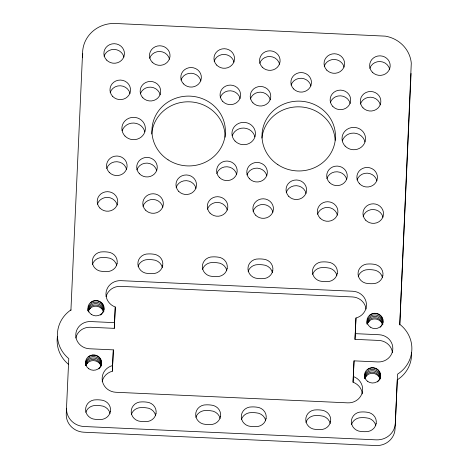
<?xml version="1.0" encoding="UTF-8"?>
<svg xmlns="http://www.w3.org/2000/svg" width="469" height="469" viewBox="0 0 469 469"><rect width="100%" height="100%" fill="white"/><g stroke="black" fill="none" stroke-linecap="round" stroke-linejoin="round"><path stroke-width="0.7" d="M70.913 310.46L82.614 52.036A31.587 30.022 2.9 0 1 115.521 23.485L385.366 36.148A31.499 29.94 2.9 0 1 411.29 63.133L399.811 324.36A32.689 31.071 2.9 0 1 397.56 374.168L395.344 423.249A18.367 17.459 2.9 0 1 376.214 439.852L84.092 426.509A18.367 17.459 2.9 0 1 66.534 408.235M102.183 381.379A14.328 13.619 2.9 0 1 112.337 371.225L113.334 349.862L89.485 348.772A14.328 13.619 2.9 0 1 75.79 334.514A14.328 13.619 2.9 0 1 90.71 321.564L114.565 322.654L115.268 306.996A14.328 13.619 2.9 0 1 106.24 291.483A14.328 13.619 2.9 0 1 120.891 280.655L352.752 291.243A14.328 13.619 2.9 0 1 366.365 303.367A14.328 13.619 2.9 0 1 355.977 317.988L354.98 339.351L378.829 340.435A14.328 13.619 2.9 0 1 392.447 352.559M75.773 338.09A14.328 13.619 2.9 0 1 90.423 327.262L114.272 328.353L115.268 306.996M112.337 371.225L113.334 349.862M362.314 393.896A14.328 13.619 2.9 0 0 353.046 382.217L354.042 360.854L377.891 361.945A14.328 13.619 2.9 0 0 392.817 348.995A14.328 13.619 2.9 0 0 379.116 334.737L355.268 333.652L354.98 339.351M353.046 382.217L354.042 360.854M355.268 333.652L355.977 317.988M395.572 417.533L395.056 428.947A18.367 17.459 2.9 0 1 375.921 445.55L83.804 432.207A18.367 17.459 2.9 0 1 66.246 413.934L68.773 358.615A32.689 31.071 2.9 0 1 70.971 309.874M395.607 416.812L397.272 379.867A32.689 31.071 2.9 0 0 411.548 352.67M399.752 324.935L411.061 73.451M114.272 328.353L114.565 322.654M360.479 103.983A10.283 9.779 2.9 0 1 370.727 97.2A10.283 9.779 2.9 0 1 380.324 104.892M357.05 179.944A10.283 9.779 2.9 0 1 367.303 173.161A10.283 9.779 2.9 0 1 376.9 180.852M342.282 140.852A11.754 11.174 2.9 0 1 353.995 133.096A11.754 11.174 2.9 0 1 364.964 141.884M324.226 66.246A10.283 9.779 2.9 0 1 334.473 59.463A10.283 9.779 2.9 0 1 344.07 67.155M317.542 214.222A10.283 9.779 2.9 0 1 327.796 207.439A10.283 9.779 2.9 0 1 337.393 215.13M286.219 192.478A10.283 9.779 2.9 0 1 296.467 185.689A10.283 9.779 2.9 0 1 306.064 193.38M326.881 178.572A10.283 9.779 2.9 0 1 337.135 171.783A10.283 9.779 2.9 0 1 346.732 179.475M330.311 102.605A10.283 9.779 2.9 0 1 340.564 95.823A10.283 9.779 2.9 0 1 350.161 103.514M291.067 85.053A10.283 9.779 2.9 0 1 301.315 78.264A10.283 9.779 2.9 0 1 310.912 85.956M250.399 98.959A10.283 9.779 2.9 0 1 260.653 92.17A10.283 9.779 2.9 0 1 270.25 99.862M246.97 174.919A10.283 9.779 2.9 0 1 257.223 168.137A10.283 9.779 2.9 0 1 266.82 175.828M232.202 135.822A11.754 11.174 2.9 0 1 243.915 128.072A11.754 11.174 2.9 0 1 254.884 136.86M363.141 216.309A10.283 9.779 2.9 0 1 373.388 209.52A10.283 9.779 2.9 0 1 382.985 217.211M369.818 68.333A10.283 9.779 2.9 0 1 380.072 61.545A10.283 9.779 2.9 0 1 389.669 69.236M214.145 61.222A10.283 9.779 2.9 0 1 224.393 54.433A10.283 9.779 2.9 0 1 233.99 62.125M207.462 209.197A10.283 9.779 2.9 0 1 217.716 202.409A10.283 9.779 2.9 0 1 227.313 210.1M176.139 187.448A10.283 9.779 2.9 0 1 186.386 180.665A10.283 9.779 2.9 0 1 195.989 188.356M216.807 173.542A10.283 9.779 2.9 0 1 227.055 166.759A10.283 9.779 2.9 0 1 236.652 174.45M220.237 97.581A10.283 9.779 2.9 0 1 230.484 90.798A10.283 9.779 2.9 0 1 240.081 98.49M180.987 80.023A10.283 9.779 2.9 0 1 191.241 73.24A10.283 9.779 2.9 0 1 200.838 80.932M140.542 93.331A10.283 9.779 2.9 0 1 150.907 87.164A10.283 9.779 2.9 0 1 160.169 94.838M136.889 169.889A10.283 9.779 2.9 0 1 147.143 163.106A10.283 9.779 2.9 0 1 156.74 170.798M122.122 130.798A11.754 11.174 2.9 0 1 133.835 123.042A11.754 11.174 2.9 0 1 144.804 131.83M253.061 211.279A10.283 9.779 2.9 0 1 263.314 204.496A10.283 9.779 2.9 0 1 272.911 212.187M259.738 63.303A10.283 9.779 2.9 0 1 269.992 56.52A10.283 9.779 2.9 0 1 279.588 64.212M104.065 56.192A10.283 9.779 2.9 0 1 114.319 49.409A10.283 9.779 2.9 0 1 123.916 57.101M97.388 204.167A10.283 9.779 2.9 0 1 107.636 197.385A10.283 9.779 2.9 0 1 117.232 205.076M106.727 168.512A10.283 9.779 2.9 0 1 116.974 161.729A10.283 9.779 2.9 0 1 126.571 169.42M110.156 92.551A10.283 9.779 2.9 0 1 120.404 85.768A10.283 9.779 2.9 0 1 130.001 93.46M142.981 206.254A10.283 9.779 2.9 0 1 153.234 199.466A10.283 9.779 2.9 0 1 162.831 207.157M149.664 58.279A10.283 9.779 2.9 0 1 159.911 51.49A10.283 9.779 2.9 0 1 169.508 59.182M106.1 296.56A14.328 13.619 2.9 0 1 120.603 286.354L352.465 296.941A14.328 13.619 2.9 0 1 366.078 309.065M375.792 425.535A10.283 9.779 2.9 0 0 366.189 417.844A27.114 25.772 2.9 0 0 359.113 417.856A10.283 9.779 2.9 0 0 351.539 424.427M330.194 423.454A10.283 9.779 2.9 0 0 320.597 415.763A27.114 25.772 2.9 0 0 313.521 415.774A10.283 9.779 2.9 0 0 305.94 422.346M265.712 420.511A10.283 9.779 2.9 0 0 256.115 412.82A27.114 25.772 2.9 0 0 249.039 412.826A10.283 9.779 2.9 0 0 241.459 419.403M220.113 418.424A10.283 9.779 2.9 0 0 210.517 410.733A27.114 25.772 2.9 0 0 203.44 410.744A10.283 9.779 2.9 0 0 195.866 417.316M155.632 415.481A10.283 9.779 2.9 0 0 146.035 407.79A27.114 25.772 2.9 0 0 138.959 407.801A10.283 9.779 2.9 0 0 131.379 414.373M110.033 413.4A10.283 9.779 2.9 0 0 100.436 405.708A27.114 25.772 2.9 0 0 93.36 405.714A10.283 9.779 2.9 0 0 85.786 412.292M382.47 277.56A10.283 9.779 2.9 0 0 372.873 269.868A27.114 25.772 2.9 0 0 365.797 269.88A10.283 9.779 2.9 0 0 358.216 276.452M336.871 275.479A10.283 9.779 2.9 0 0 327.274 267.787A27.114 25.772 2.9 0 0 320.198 267.799A10.283 9.779 2.9 0 0 312.624 274.371M272.389 272.536A10.283 9.779 2.9 0 0 262.792 264.844A27.114 25.772 2.9 0 0 255.716 264.85A10.283 9.779 2.9 0 0 248.142 271.428M226.797 270.449A10.283 9.779 2.9 0 0 217.2 262.757A27.114 25.772 2.9 0 0 210.118 262.769A10.283 9.779 2.9 0 0 202.544 269.341M162.309 267.506A10.283 9.779 2.9 0 0 152.712 259.814A27.114 25.772 2.9 0 0 145.636 259.826A10.283 9.779 2.9 0 0 138.062 266.398M116.717 265.425A10.283 9.779 2.9 0 0 107.12 257.733A27.114 25.772 2.9 0 0 100.044 257.739A10.283 9.779 2.9 0 0 92.463 264.317M68.486 364.313A32.689 31.071 2.9 0 1 57.411 336.584M82.321 57.734A31.587 30.022 2.9 0 1 82.773 53.829M151.739 134.028A36.729 34.911 2.9 0 1 189.863 101.837A36.729 34.911 2.9 0 1 225.097 137.218M261.913 138.05A36.729 34.911 2.9 0 1 299.468 106.844A36.729 34.911 2.9 0 1 335.142 140.331M364.724 378.301A8.079 7.68 2.9 0 1 372.65 373.359A8.079 7.68 2.9 0 1 380.078 379.022M367.174 323.897A8.079 7.68 2.9 0 1 375.094 318.949A8.079 7.68 2.9 0 1 382.534 324.601M85.71 365.568A8.079 7.68 2.9 0 1 93.624 360.614A8.079 7.68 2.9 0 1 101.064 366.266M88.354 310.713A8.079 7.68 2.9 0 1 96.333 306.222A8.079 7.68 2.9 0 1 103.52 311.856M353.333 376.519A14.328 13.619 2.9 0 1 362.367 392.025A14.328 13.619 2.9 0 1 347.711 402.853L115.855 392.266A14.328 13.619 2.9 0 1 102.236 380.148A14.328 13.619 2.9 0 1 112.63 365.527M103.596 311.68A7.991 7.768 28.6 0 0 90.458 306.89A7.991 7.264 -11.3 0 0 88.043 310.877M90.675 302.616A7.991 7.768 28.6 0 1 102.623 312.999M102.025 313.767A7.991 7.768 28.6 0 1 101.333 314.453M103.69 311.756A7.991 7.768 28.6 0 0 90.605 304.041A7.991 7.264 -11.3 0 0 88.143 310.754M103.784 311.727A7.991 7.768 28.6 0 0 90.535 305.466A7.991 7.264 -11.3 0 0 87.949 310.818M100.952 314.763A7.991 7.264 -11.3 0 1 100.554 315.051M88.535 312.061A7.991 7.264 -11.3 0 1 88.377 311.633M88.407 310.976A7.991 7.264 -11.3 0 1 90.388 308.309M101.04 365.609A7.991 7.768 28.6 0 0 88.002 361.3A7.991 7.264 -11.3 0 0 85.587 365.287M88.219 357.026A7.991 7.768 28.6 0 1 99.879 367.807M99.569 368.183A7.991 7.768 28.6 0 1 98.877 368.869M85.786 365.609A7.991 7.264 -11.3 0 1 85.616 364.712M85.95 365.386A7.991 7.264 -11.3 0 1 87.932 362.725M380.154 378.835A7.991 7.768 28.6 0 0 367.016 374.039A7.991 7.264 -11.3 0 0 364.712 377.58M367.233 369.771A7.991 7.768 28.6 0 1 378.893 380.547M378.249 381.274A7.991 7.768 28.6 0 1 377.891 381.608A7.991 7.264 -11.3 0 1 377.51 381.918M364.8 378.354A7.991 7.264 -11.3 0 1 364.63 377.457M364.964 378.131A7.991 7.264 -11.3 0 1 366.946 375.464M382.61 324.425A7.991 7.768 28.6 0 0 369.472 319.629A7.991 7.264 -11.3 0 0 366.969 324.073M369.689 315.361A7.991 7.768 28.6 0 1 381.35 326.137M380.705 326.864A7.991 7.768 28.6 0 1 380.347 327.198M382.698 324.501A7.991 7.768 28.6 0 0 369.619 316.78A7.991 7.264 -11.3 0 0 367.256 323.944M382.798 324.466A7.991 7.768 28.6 0 0 369.549 318.205A7.991 7.264 -11.3 0 0 366.987 323.106M367.42 323.721A7.991 7.264 -11.3 0 1 369.402 321.054M363 107.841A10.283 9.779 2.9 0 0 380.388 104.247A10.283 9.779 2.9 0 0 368.347 91.713A10.283 9.779 2.9 0 0 363 107.841M359.571 183.801A10.283 9.779 2.9 0 0 376.959 180.207A10.283 9.779 2.9 0 0 364.917 167.673A10.283 9.779 2.9 0 0 359.571 183.801M345.12 146.07A11.754 11.174 2.9 0 0 364.993 141.966A11.754 11.174 2.9 0 0 351.228 127.638A11.754 11.174 2.9 0 0 345.12 146.07M326.746 70.104A10.283 9.779 2.9 0 0 344.129 66.51A10.283 9.779 2.9 0 0 332.087 53.976A10.283 9.779 2.9 0 0 326.746 70.104M320.063 218.079A10.283 9.779 2.9 0 0 337.451 214.485A10.283 9.779 2.9 0 0 325.41 201.951A10.283 9.779 2.9 0 0 320.063 218.079M288.74 196.329A10.283 9.779 2.9 0 0 306.128 192.741A10.283 9.779 2.9 0 0 294.081 180.202A10.283 9.779 2.9 0 0 288.74 196.329M329.408 182.423A10.283 9.779 2.9 0 0 346.79 178.83A10.283 9.779 2.9 0 0 334.749 166.296A10.283 9.779 2.9 0 0 329.408 182.423M332.838 106.463A10.283 9.779 2.9 0 0 350.22 102.869A10.283 9.779 2.9 0 0 338.178 90.335A10.283 9.779 2.9 0 0 332.838 106.463M293.588 88.905A10.283 9.779 2.9 0 0 310.976 85.317A10.283 9.779 2.9 0 0 298.935 72.777A10.283 9.779 2.9 0 0 293.588 88.905M252.92 102.817A10.283 9.779 2.9 0 0 270.308 99.223A10.283 9.779 2.9 0 0 258.267 86.689A10.283 9.779 2.9 0 0 252.92 102.817M249.49 178.777A10.283 9.779 2.9 0 0 266.879 175.183A10.283 9.779 2.9 0 0 254.837 162.649A10.283 9.779 2.9 0 0 249.49 178.777M235.039 141.046A11.754 11.174 2.9 0 0 254.913 136.936A11.754 11.174 2.9 0 0 241.148 122.614A11.754 11.174 2.9 0 0 235.039 141.046M365.662 220.16A10.283 9.779 2.9 0 0 383.05 216.567A10.283 9.779 2.9 0 0 371.002 204.033A10.283 9.779 2.9 0 0 365.662 220.16M372.339 72.185A10.283 9.779 2.9 0 0 389.727 68.591A10.283 9.779 2.9 0 0 377.686 56.057A10.283 9.779 2.9 0 0 372.339 72.185M216.666 65.074A10.283 9.779 2.9 0 0 234.054 61.486A10.283 9.779 2.9 0 0 222.007 48.946A10.283 9.779 2.9 0 0 216.666 65.074M209.989 213.049A10.283 9.779 2.9 0 0 227.371 209.461A10.283 9.779 2.9 0 0 215.33 196.921A10.283 9.779 2.9 0 0 209.989 213.049M178.66 191.305A10.283 9.779 2.9 0 0 196.048 187.711A10.283 9.779 2.9 0 0 184.006 175.177A10.283 9.779 2.9 0 0 178.66 191.305M219.328 177.399A10.283 9.779 2.9 0 0 236.716 173.806A10.283 9.779 2.9 0 0 224.669 161.272A10.283 9.779 2.9 0 0 219.328 177.399M222.757 101.439A10.283 9.779 2.9 0 0 240.14 97.845A10.283 9.779 2.9 0 0 228.098 85.311A10.283 9.779 2.9 0 0 222.757 101.439M183.508 83.881A10.283 9.779 2.9 0 0 200.896 80.287A10.283 9.779 2.9 0 0 188.855 67.753A10.283 9.779 2.9 0 0 183.508 83.881M142.846 97.787A10.283 9.779 2.9 0 0 160.228 94.193A10.283 9.779 2.9 0 0 148.186 81.659A10.283 9.779 2.9 0 0 142.846 97.787M139.416 173.747A10.283 9.779 2.9 0 0 156.798 170.153A10.283 9.779 2.9 0 0 144.757 157.619A10.283 9.779 2.9 0 0 139.416 173.747M124.965 136.016A11.754 11.174 2.9 0 0 144.833 131.912A11.754 11.174 2.9 0 0 131.068 117.584A11.754 11.174 2.9 0 0 124.965 136.016M255.582 215.136A10.283 9.779 2.9 0 0 272.97 211.542A10.283 9.779 2.9 0 0 260.928 199.008A10.283 9.779 2.9 0 0 255.582 215.136M262.265 67.161A10.283 9.779 2.9 0 0 279.647 63.567A10.283 9.779 2.9 0 0 267.606 51.033A10.283 9.779 2.9 0 0 262.265 67.161M106.586 60.05A10.283 9.779 2.9 0 0 123.974 56.456A10.283 9.779 2.9 0 0 111.933 43.922A10.283 9.779 2.9 0 0 106.586 60.05M99.909 208.025A10.283 9.779 2.9 0 0 117.297 204.431A10.283 9.779 2.9 0 0 105.249 191.897A10.283 9.779 2.9 0 0 99.909 208.025M109.248 172.369A10.283 9.779 2.9 0 0 126.636 168.776A10.283 9.779 2.9 0 0 114.594 156.241A10.283 9.779 2.9 0 0 109.248 172.369M112.677 96.409A10.283 9.779 2.9 0 0 130.065 92.815A10.283 9.779 2.9 0 0 118.018 80.281A10.283 9.779 2.9 0 0 112.677 96.409M145.501 210.106A10.283 9.779 2.9 0 0 162.89 206.512A10.283 9.779 2.9 0 0 150.848 193.978A10.283 9.779 2.9 0 0 145.501 210.106M152.185 62.131A10.283 9.779 2.9 0 0 169.573 58.537A10.283 9.779 2.9 0 0 157.525 46.003A10.283 9.779 2.9 0 0 152.185 62.131M376.167 423.654A10.283 9.779 2.9 0 0 369.126 412.603A27.114 25.772 2.9 0 0 362.08 411.946A10.283 9.779 2.9 0 0 351.51 419.972A10.283 9.779 2.9 0 0 358.551 431.023A27.114 25.772 2.9 0 0 365.597 431.679A10.283 9.779 2.9 0 0 376.167 423.654M330.575 421.567A10.283 9.779 2.9 0 0 323.528 410.516A27.114 25.772 2.9 0 0 316.481 409.865A10.283 9.779 2.9 0 0 305.911 417.891A10.283 9.779 2.9 0 0 312.958 428.942A27.114 25.772 2.9 0 0 320.005 429.598A10.283 9.779 2.9 0 0 330.575 421.567M266.087 418.624A10.283 9.779 2.9 0 0 259.046 407.573A27.114 25.772 2.9 0 0 252 406.916A10.283 9.779 2.9 0 0 241.429 414.942A10.283 9.779 2.9 0 0 248.47 425.993A27.114 25.772 2.9 0 0 255.523 426.649A10.283 9.779 2.9 0 0 266.087 418.624M220.494 416.542A10.283 9.779 2.9 0 0 213.448 405.492A27.114 25.772 2.9 0 0 206.401 404.835A10.283 9.779 2.9 0 0 195.831 412.861A10.283 9.779 2.9 0 0 202.878 423.912A27.114 25.772 2.9 0 0 209.924 424.568A10.283 9.779 2.9 0 0 220.494 416.542M156.013 413.599A10.283 9.779 2.9 0 0 148.966 402.543A27.114 25.772 2.9 0 0 141.919 401.892A10.283 9.779 2.9 0 0 131.349 409.918A10.283 9.779 2.9 0 0 138.396 420.969A27.114 25.772 2.9 0 0 145.443 421.625A10.283 9.779 2.9 0 0 156.013 413.599M110.414 411.512A10.283 9.779 2.9 0 0 103.373 400.462A27.114 25.772 2.9 0 0 96.327 399.805A10.283 9.779 2.9 0 0 85.757 407.831A10.283 9.779 2.9 0 0 92.798 418.887A27.114 25.772 2.9 0 0 99.844 419.538A10.283 9.779 2.9 0 0 110.414 411.512M382.851 275.678A10.283 9.779 2.9 0 0 375.804 264.627A27.114 25.772 2.9 0 0 368.757 263.971A10.283 9.779 2.9 0 0 358.187 271.997A10.283 9.779 2.9 0 0 365.234 283.047A27.114 25.772 2.9 0 0 372.28 283.704A10.283 9.779 2.9 0 0 382.851 275.678M337.252 273.591A10.283 9.779 2.9 0 0 330.211 262.54A27.114 25.772 2.9 0 0 323.159 261.89A10.283 9.779 2.9 0 0 312.594 269.915A10.283 9.779 2.9 0 0 319.635 280.966A27.114 25.772 2.9 0 0 326.682 281.623A10.283 9.779 2.9 0 0 337.252 273.591M272.77 270.648A10.283 9.779 2.9 0 0 265.724 259.597A27.114 25.772 2.9 0 0 258.677 258.941A10.283 9.779 2.9 0 0 248.107 266.967A10.283 9.779 2.9 0 0 255.154 278.017A27.114 25.772 2.9 0 0 262.2 278.674A10.283 9.779 2.9 0 0 272.77 270.648M227.172 268.567A10.283 9.779 2.9 0 0 220.131 257.516A27.114 25.772 2.9 0 0 213.084 256.86A10.283 9.779 2.9 0 0 202.514 264.885A10.283 9.779 2.9 0 0 209.555 275.936A27.114 25.772 2.9 0 0 216.602 276.593A10.283 9.779 2.9 0 0 227.172 268.567M162.69 265.624A10.283 9.779 2.9 0 0 155.649 254.567A27.114 25.772 2.9 0 0 148.603 253.917A10.283 9.779 2.9 0 0 138.033 261.942A10.283 9.779 2.9 0 0 145.073 272.993A27.114 25.772 2.9 0 0 152.12 273.65A10.283 9.779 2.9 0 0 162.69 265.624M117.098 263.537A10.283 9.779 2.9 0 0 110.051 252.486A27.114 25.772 2.9 0 0 103.004 251.83A10.283 9.779 2.9 0 0 92.434 259.855A10.283 9.779 2.9 0 0 99.481 270.912A27.114 25.772 2.9 0 0 106.527 271.563A10.283 9.779 2.9 0 0 117.098 263.537M168.06 159.823A36.729 34.911 2.9 0 0 225.296 133.712A36.729 34.911 2.9 0 0 172.633 99.522A36.729 34.911 2.9 0 0 168.06 159.823M277.894 164.695A36.729 34.911 2.9 0 0 335.353 139.012A36.729 34.911 2.9 0 0 282.977 104.429A36.729 34.911 2.9 0 0 277.894 164.695M91.267 314.365A8.079 7.68 2.9 0 0 104.059 309.03A8.079 7.68 2.9 0 0 92.745 301.145A8.079 7.68 2.9 0 0 91.267 314.365M88.811 368.775A8.079 7.68 2.9 0 0 101.603 363.44A8.079 7.68 2.9 0 0 90.288 355.555A8.079 7.68 2.9 0 0 88.811 368.775M367.813 381.514A8.079 7.68 2.9 0 0 380.611 376.191A8.079 7.68 2.9 0 0 369.314 368.288A8.079 7.68 2.9 0 0 367.813 381.514M370.281 327.11A8.079 7.68 2.9 0 0 383.073 321.775A8.079 7.68 2.9 0 0 371.759 313.884A8.079 7.68 2.9 0 0 370.281 327.11M101.316 365.685A7.991 7.768 28.6 0 0 88.149 358.451A7.991 7.264 -11.3 0 0 85.575 364.261A7.991 7.264 -11.3 0 1 88.078 359.875A7.991 7.768 28.6 0 1 101.322 365.644M380.33 378.43A7.991 7.768 28.6 0 0 367.163 371.196A7.991 7.264 -11.3 0 0 364.589 377A7.991 7.264 -11.3 0 1 367.092 372.615A7.991 7.768 28.6 0 1 380.336 378.389"/></g></svg>
